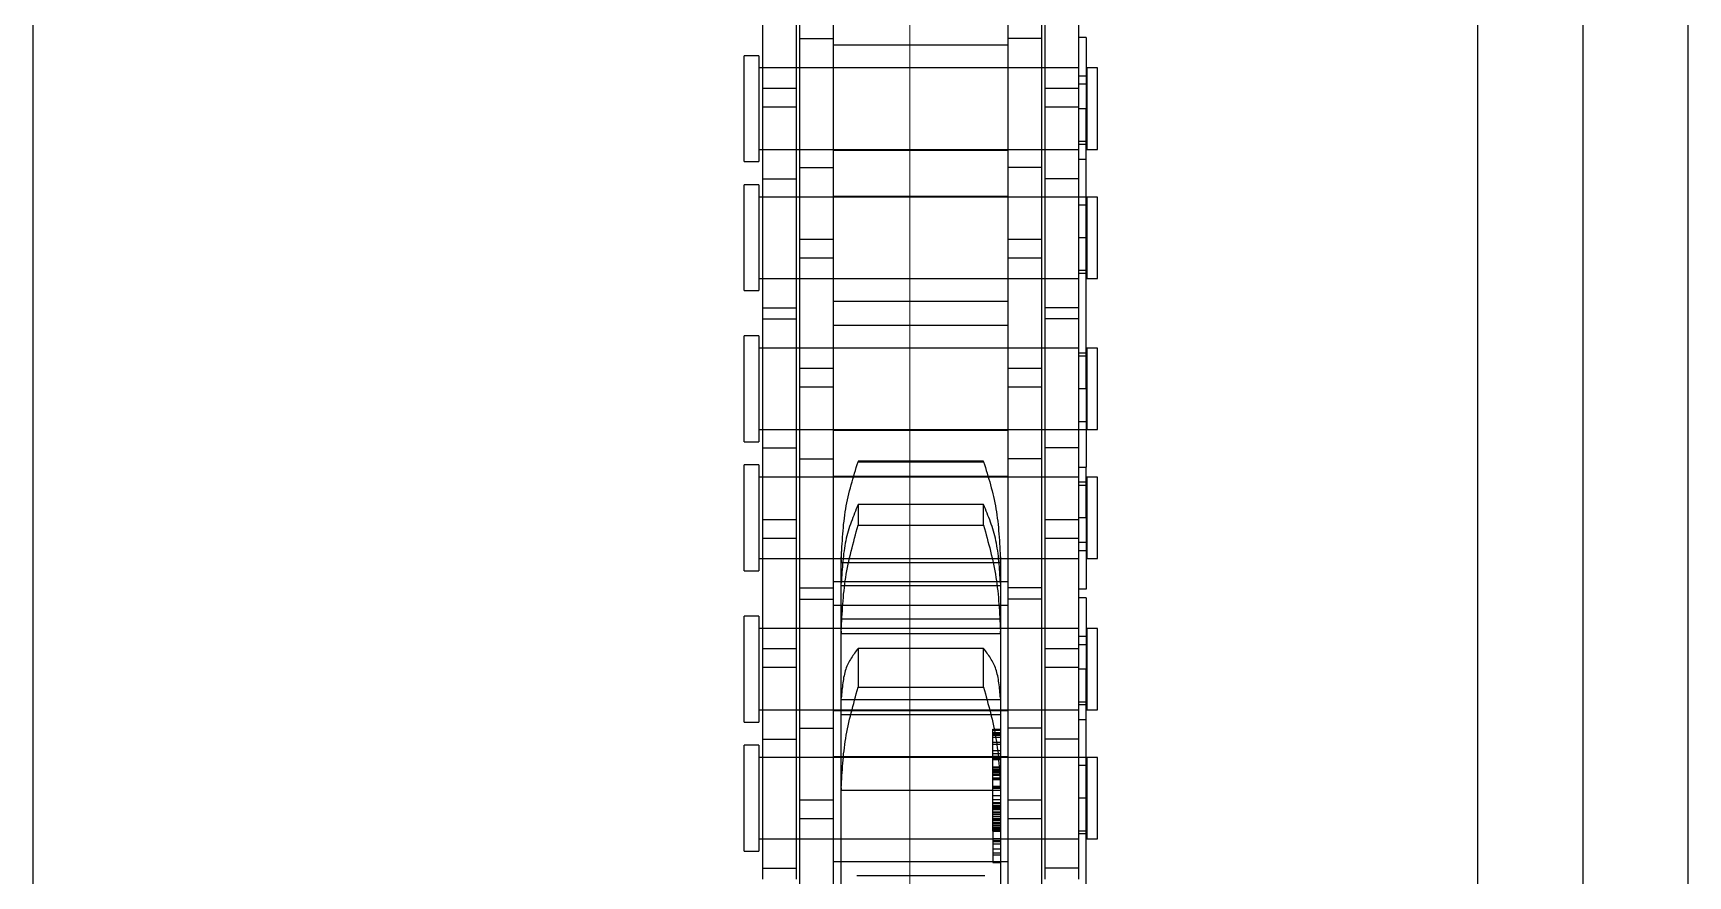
# Model space of a CAD drawing. Header units: metres. Extents: x 0 to 63075, y 0 to 44550.
# Drawn here: x 14529.8 to 14604.8, y 27896.5 to 27934.7 of the extents above; entities that cross this region are included whole.
import ezdxf

# ---------------------------------------------------------------- set-up
doc = ezdxf.new("R2010")
doc.units = ezdxf.units.M
doc.header["$LTSCALE"] = 75
for name, pattern in [('CENTER2', [28.575, 19.05, -3.175, 3.175, -3.175]), ('CENTERX2', [101.6, 63.5, -12.7, 12.7, -12.7]), ('HIDDEN2', [4.7625, 3.175, -1.5875])]:
    doc.linetypes.add(name, pattern=pattern)
for name, color, linetype in [('SC1', 7, 'CENTER2'), ('SDM', 7, 'Continuous'), ('SL4', 4, 'Continuous'), ('ST1', 7, 'HIDDEN2')]:
    doc.layers.add(name, color=color, linetype=linetype)

# ---------------------------------------------------------------- blocks, each defined once
blk = doc.blocks.new('A$Ca53c419a')
at = {"layer": 'SL4'}
for p, q in [((2339.738, 281.235), (3664.713, 281.235)), ((2339.738, 215.76), (3664.713, 215.76)), ((3664.713, 206.235), (2339.738, 206.235))]:
    blk.add_line(p, q, dxfattribs=at)
at = {"layer": 'ST1'}
for p, q in [((3467.829, 249), (3472.626, 249)), ((3467.829, 249), (3467.829, 248.342)), ((3472.626, 248.342), (3467.829, 248.342)), ((3468.382, 248.342), (3468.382, 233.843)), ((3472.072, 233.843), (3472.072, 248.342)), ((3472.626, 248.342), (3472.626, 249)), ((3473.677, 249), (3478.474, 249)), ((3473.677, 249), (3473.677, 248.342)), ((3478.474, 248.342), (3473.677, 248.342)), ((3474.23, 248.342), (3474.23, 233.843)), ((3477.92, 233.843), (3477.92, 248.342)), ((3478.474, 248.342), (3478.474, 249)), ((3480.529, 249), (3485.326, 249)), ((3480.529, 249), (3480.529, 248.342)), ((3485.326, 248.342), (3480.529, 248.342)), ((3481.082, 248.342), (3481.082, 233.843)), ((3484.772, 233.843), (3484.772, 248.342)), ((3485.326, 248.342), (3485.326, 249)), ((3486.377, 249), (3491.174, 249)), ((3486.377, 249), (3486.377, 248.342)), ((3491.174, 248.342), (3486.377, 248.342)), ((3486.93, 248.342), (3486.93, 233.843)), ((3490.62, 233.843), (3490.62, 248.342)), ((3491.174, 248.342), (3491.174, 249)), ((3493.229, 249), (3498.026, 249)), ((3493.229, 249), (3493.229, 248.342)), ((3498.026, 248.342), (3493.229, 248.342)), ((3493.782, 248.342), (3493.782, 233.843)), ((3497.472, 233.843), (3497.472, 248.342)), ((3498.026, 248.342), (3498.026, 249)), ((3499.077, 249), (3503.874, 249)), ((3499.077, 249), (3499.077, 248.342)), ((3503.874, 248.342), (3499.077, 248.342)), ((3499.63, 248.342), (3499.63, 233.843)), ((3503.32, 233.843), (3503.32, 248.342)), ((3503.874, 248.342), (3503.874, 249)), ((3466.55, 248.157), (3472.9, 248.157)), ((3467.052, 248.157), (3467.052, 246.637)), ((3468.382, 248.157), (3468.382, 246.637)), ((3472.072, 246.637), (3472.072, 248.157)), ((3472.9, 248.157), (3472.9, 246.637)), ((3472.9, 248.157), (3481.995, 248.157)), ((3474.23, 248.157), (3474.23, 246.637)), ((3476.147, 246.637), (3476.147, 248.157)), ((3477.007, 248.157), (3477.007, 246.637)), ((3477.92, 246.637), (3477.92, 248.157)), ((3481.082, 248.157), (3481.082, 246.637)), ((3481.995, 248.157), (3482.855, 248.157)), ((3481.995, 246.637), (3481.995, 248.157)), ((3482.855, 248.157), (3491.95, 248.157)), ((3482.855, 248.157), (3482.855, 246.637)), ((3484.772, 246.637), (3484.772, 248.157)), ((3486.102, 248.157), (3486.102, 246.637)), ((3486.93, 248.157), (3486.93, 246.637)), ((3490.62, 246.637), (3490.62, 248.157)), ((3491.95, 248.157), (3491.95, 246.637)), ((3491.95, 248.157), (3498.3, 248.157)), ((3492.452, 248.157), (3492.452, 246.637)), ((3493.782, 248.157), (3493.782, 246.637)), ((3497.472, 246.637), (3497.472, 248.157)), ((3498.3, 248.157), (3498.3, 246.637)), ((3498.3, 248.157), (3507.395, 248.157)), ((3499.63, 248.157), (3499.63, 246.637)), ((3501.547, 246.637), (3501.547, 248.157)), ((3502.407, 248.157), (3502.407, 246.637)), ((3503.32, 246.637), (3503.32, 248.157)), ((3460.2, 246.485), (3469.295, 246.485)), ((3466.55, 246.637), (3472.9, 246.637)), ((3468.382, 246.485), (3468.382, 244.965)), ((3469.295, 246.485), (3470.155, 246.485)), ((3469.295, 244.965), (3469.295, 246.485)), ((3470.155, 246.485), (3479.25, 246.485)), ((3470.155, 246.485), (3470.155, 244.965)), ((3472.072, 244.965), (3472.072, 246.485)), ((3472.9, 246.637), (3481.995, 246.637)), ((3473.402, 246.485), (3473.402, 244.965)), ((3474.23, 246.485), (3474.23, 244.965)), ((3477.92, 244.965), (3477.92, 246.485)), ((3479.25, 246.485), (3479.25, 244.965)), ((3479.25, 246.485), (3485.6, 246.485)), ((3479.752, 246.485), (3479.752, 244.965)), ((3481.082, 246.485), (3481.082, 244.965)), ((3481.995, 246.637), (3482.855, 246.637)), ((3482.855, 246.637), (3491.95, 246.637)), ((3484.772, 244.965), (3484.772, 246.485)), ((3485.6, 246.485), (3485.6, 244.965)), ((3485.6, 246.485), (3494.695, 246.485)), ((3486.93, 246.485), (3486.93, 244.965)), ((3488.847, 244.965), (3488.847, 246.485)), ((3489.707, 246.485), (3489.707, 244.965)), ((3490.62, 244.965), (3490.62, 246.485)), ((3491.95, 246.637), (3498.3, 246.637)), ((3493.782, 246.485), (3493.782, 244.965)), ((3494.695, 246.485), (3495.555, 246.485)), ((3494.695, 244.965), (3494.695, 246.485)), ((3495.555, 246.485), (3504.65, 246.485)), ((3495.555, 246.485), (3495.555, 244.965)), ((3497.472, 244.965), (3497.472, 246.485)), ((3498.3, 246.637), (3507.395, 246.637)), ((3498.802, 246.485), (3498.802, 244.965)), ((3499.63, 246.485), (3499.63, 244.965)), ((3503.32, 244.965), (3503.32, 246.485)), ((3504.65, 246.485), (3504.65, 244.965)), ((3504.65, 246.485), (3511, 246.485)), ((3460.2, 244.965), (3469.295, 244.965)), ((3466.029, 244.605), (3470.574, 244.605)), ((3467.335, 237.035), (3467.335, 244.965)), ((3468.382, 244.965), (3468.382, 237.035)), ((3469.295, 244.965), (3470.155, 244.965)), ((3470.155, 244.965), (3479.25, 244.965)), ((3470.574, 237.395), (3470.574, 244.605)), ((3470.574, 244.605), (3470.69, 244.605)), ((3470.69, 244.605), (3470.574, 244.605)), ((3470.69, 244.605), (3474.758, 244.605)), ((3472.072, 237.035), (3472.072, 244.965)), ((3472.115, 244.965), (3472.115, 237.035)), ((3474.011, 244.605), (3474.011, 237.395)), ((3474.187, 237.035), (3474.187, 244.965)), ((3474.23, 244.965), (3474.23, 237.035)), ((3474.68, 237.395), (3474.68, 244.605)), ((3474.758, 244.605), (3477.672, 244.605)), ((3477.672, 237.395), (3477.672, 244.605)), ((3477.672, 244.605), (3477.8, 244.605)), ((3477.8, 244.605), (3477.672, 244.605)), ((3477.8, 244.605), (3479.965, 244.605)), ((3477.92, 237.035), (3477.92, 244.965)), ((3478.358, 244.605), (3478.358, 237.395)), ((3478.967, 244.965), (3478.967, 237.035)), ((3479.25, 244.965), (3485.6, 244.965)), ((3479.856, 237.395), (3479.856, 244.605)), ((3479.965, 244.605), (3480.895, 244.605)), ((3480.035, 237.035), (3480.035, 244.965)), ((3480.895, 237.395), (3480.895, 244.605)), ((3480.895, 244.605), (3481.022, 244.605)), ((3481.022, 244.605), (3480.895, 244.605)), ((3481.022, 244.605), (3481.162, 244.605)), ((3481.082, 244.965), (3481.082, 237.035)), ((3481.659, 244.595), (3481.162, 244.605)), ((3484.772, 237.035), (3484.772, 244.965)), ((3484.815, 244.965), (3484.815, 237.035)), ((3485.6, 244.965), (3494.695, 244.965)), ((3486.887, 237.035), (3486.887, 244.965)), ((3486.93, 244.965), (3486.93, 237.035)), ((3490.62, 237.035), (3490.62, 244.965)), ((3491.667, 244.965), (3491.667, 237.035)), ((3492.735, 237.035), (3492.735, 244.965)), ((3493.782, 244.965), (3493.782, 237.035)), ((3494.695, 244.965), (3495.555, 244.965)), ((3495.555, 244.965), (3504.65, 244.965)), ((3497.472, 237.035), (3497.472, 244.965)), ((3497.515, 244.965), (3497.515, 237.035)), ((3499.587, 237.035), (3499.587, 244.965)), ((3499.63, 244.965), (3499.63, 237.035)), ((3503.32, 237.035), (3503.32, 244.965)), ((3504.367, 244.965), (3504.367, 237.035)), ((3504.65, 244.965), (3511, 244.965)), ((3466.703, 238.099), (3466.703, 243.901)), ((3475.251, 243.843), (3475.251, 238.157)), ((3477.014, 243.843), (3475.251, 243.843)), ((3477.014, 238.157), (3477.014, 243.843)), ((3482.595, 243.843), (3482.595, 238.157)), ((3483.533, 243.843), (3482.595, 243.843)), ((3483.533, 238.157), (3483.533, 243.843)), ((3485.471, 243.843), (3485.471, 238.157)), ((3485.495, 243.843), (3485.471, 243.843)), ((3485.495, 238.157), (3485.495, 243.843)), ((3475.251, 238.157), (3477.014, 238.157)), ((3482.595, 238.157), (3483.533, 238.157)), ((3485.471, 238.157), (3485.495, 238.157)), ((3460.2, 237.035), (3469.295, 237.035)), ((3470.574, 237.395), (3466.029, 237.395)), ((3468.156, 237.73), (3467.316, 237.73)), ((3467.316, 237.73), (3467.316, 237.395)), ((3467.651, 237.73), (3467.651, 237.395)), ((3467.754, 237.73), (3467.754, 237.395)), ((3467.924, 237.73), (3467.924, 237.395)), ((3468.308, 237.73), (3468.156, 237.73)), ((3468.156, 237.73), (3468.156, 237.395)), ((3468.259, 237.73), (3468.259, 237.395)), ((3468.723, 237.73), (3468.308, 237.73)), ((3468.308, 237.73), (3468.308, 237.395)), ((3468.382, 237.035), (3468.382, 235.515)), ((3468.4, 237.73), (3468.4, 237.395)), ((3468.723, 237.73), (3471.152, 237.73)), ((3468.723, 237.73), (3468.723, 237.395)), ((3468.782, 237.73), (3468.782, 237.395)), ((3468.782, 237.73), (3468.782, 237.395)), ((3468.833, 237.73), (3468.833, 237.395)), ((3468.846, 237.73), (3468.846, 237.395)), ((3468.847, 237.73), (3468.847, 237.395)), ((3468.904, 237.73), (3468.904, 237.395)), ((3468.981, 237.73), (3468.981, 237.395)), ((3468.989, 237.73), (3468.989, 237.395)), ((3469.02, 237.73), (3469.02, 237.395)), ((3469.094, 237.73), (3469.094, 237.395)), ((3469.097, 237.73), (3469.097, 237.395)), ((3469.105, 237.73), (3469.105, 237.395)), ((3469.118, 237.73), (3469.118, 237.395)), ((3469.211, 237.73), (3469.211, 237.395)), ((3469.231, 237.73), (3469.231, 237.395)), ((3469.239, 237.73), (3469.239, 237.395)), ((3469.295, 237.035), (3470.155, 237.035)), ((3469.295, 235.515), (3469.295, 237.035)), ((3469.307, 237.73), (3469.307, 237.395)), ((3469.4, 237.73), (3469.4, 237.395)), ((3469.484, 237.73), (3469.484, 237.395)), ((3469.564, 237.73), (3469.564, 237.395)), ((3469.613, 237.73), (3469.613, 237.395)), ((3469.716, 237.73), (3469.716, 237.395)), ((3469.749, 237.73), (3469.749, 237.395)), ((3469.751, 237.73), (3469.751, 237.395)), ((3469.784, 237.73), (3469.784, 237.395)), ((3469.823, 237.73), (3469.823, 237.395)), ((3469.857, 237.73), (3469.857, 237.395)), ((3469.861, 237.73), (3469.861, 237.395)), ((3469.886, 237.73), (3469.886, 237.395)), ((3469.89, 237.73), (3469.89, 237.395)), ((3469.978, 237.73), (3469.978, 237.395)), ((3469.992, 237.73), (3469.992, 237.395)), ((3470.008, 237.73), (3470.008, 237.395)), ((3470.027, 237.73), (3470.027, 237.395)), ((3470.035, 237.73), (3470.035, 237.395)), ((3470.155, 237.035), (3479.25, 237.035)), ((3470.155, 237.035), (3470.155, 235.515)), ((3470.169, 237.73), (3470.169, 237.395)), ((3470.328, 237.395), (3470.328, 237.73)), ((3470.69, 237.395), (3470.574, 237.395)), ((3470.663, 237.395), (3470.663, 237.73)), ((3474.758, 237.395), (3470.69, 237.395)), ((3470.711, 237.73), (3470.711, 237.395)), ((3470.772, 237.73), (3470.772, 237.395)), ((3471.072, 237.73), (3471.072, 237.395)), ((3471.113, 237.73), (3471.113, 237.395)), ((3471.134, 237.73), (3471.134, 237.395)), ((3471.152, 237.73), (3471.542, 237.73)), ((3471.152, 237.73), (3471.152, 237.395)), ((3471.262, 237.73), (3471.262, 237.395)), ((3471.308, 237.73), (3471.308, 237.395)), ((3471.388, 237.73), (3471.388, 237.395)), ((3471.442, 237.73), (3471.442, 237.395)), ((3471.497, 237.73), (3471.497, 237.395)), ((3471.514, 237.73), (3471.514, 237.395)), ((3471.535, 237.73), (3471.535, 237.395)), ((3471.542, 237.73), (3472.39, 237.73)), ((3471.542, 237.73), (3471.542, 237.395)), ((3471.615, 237.73), (3471.615, 237.395)), ((3471.638, 237.73), (3471.638, 237.395)), ((3471.973, 237.73), (3471.973, 237.395)), ((3472, 237.73), (3472, 237.395)), ((3472.046, 237.73), (3472.046, 237.395)), ((3472.072, 235.515), (3472.072, 237.035)), ((3472.084, 237.73), (3472.084, 237.395)), ((3472.132, 237.73), (3472.132, 237.395)), ((3472.253, 237.73), (3472.253, 237.395)), ((3472.39, 237.73), (3472.39, 237.395)), ((3472.39, 237.73), (3472.672, 237.73)), ((3472.672, 237.73), (3472.672, 237.395)), ((3472.672, 237.73), (3472.756, 237.73)), ((3472.756, 237.73), (3472.756, 237.395)), ((3472.756, 237.73), (3473.081, 237.73)), ((3472.99, 237.73), (3472.99, 237.395)), ((3473.081, 237.73), (3473.081, 237.395)), ((3473.081, 237.73), (3473.117, 237.73)), ((3473.117, 237.73), (3473.117, 237.395)), ((3473.117, 237.73), (3473.324, 237.73)), ((3473.159, 237.73), (3473.159, 237.395)), ((3473.197, 237.73), (3473.197, 237.395)), ((3473.314, 237.73), (3473.314, 237.395)), ((3473.324, 237.73), (3473.324, 237.395)), ((3473.324, 237.73), (3473.359, 237.73)), ((3473.344, 237.73), (3473.344, 237.395)), ((3473.359, 237.73), (3473.359, 237.395)), ((3473.402, 235.515), (3473.402, 237.035)), ((3474.23, 237.035), (3474.23, 235.515)), ((3477.672, 237.395), (3474.758, 237.395)), ((3477.8, 237.395), (3477.672, 237.395)), ((3477.672, 237.395), (3477.8, 237.395)), ((3479.965, 237.395), (3477.8, 237.395)), ((3477.92, 235.515), (3477.92, 237.035)), ((3479.25, 235.515), (3479.25, 237.035)), ((3479.25, 237.035), (3485.6, 237.035)), ((3479.752, 235.515), (3479.752, 237.035)), ((3480.895, 237.395), (3479.965, 237.395)), ((3481.022, 237.395), (3480.895, 237.395)), ((3480.895, 237.395), (3481.022, 237.395)), ((3481.162, 237.395), (3481.022, 237.395)), ((3481.082, 237.035), (3481.082, 235.515)), ((3484.772, 235.515), (3484.772, 237.035)), ((3485.6, 235.515), (3485.6, 237.035)), ((3485.6, 237.035), (3494.695, 237.035)), ((3486.93, 237.035), (3486.93, 235.515)), ((3488.847, 235.515), (3488.847, 237.035)), ((3489.707, 237.035), (3489.707, 235.515)), ((3490.62, 235.515), (3490.62, 237.035)), ((3493.782, 237.035), (3493.782, 235.515)), ((3494.695, 237.035), (3495.555, 237.035)), ((3494.695, 235.515), (3494.695, 237.035)), ((3495.555, 237.035), (3504.65, 237.035)), ((3495.555, 237.035), (3495.555, 235.515)), ((3497.472, 235.515), (3497.472, 237.035)), ((3498.802, 235.515), (3498.802, 237.035)), ((3499.63, 237.035), (3499.63, 235.515)), ((3503.32, 235.515), (3503.32, 237.035)), ((3504.65, 235.515), (3504.65, 237.035)), ((3504.65, 237.035), (3511, 237.035)), ((3460.2, 235.515), (3469.295, 235.515)), ((3469.295, 235.515), (3470.155, 235.515)), ((3470.155, 235.515), (3479.25, 235.515)), ((3479.25, 235.515), (3485.6, 235.515)), ((3485.6, 235.515), (3494.695, 235.515)), ((3494.695, 235.515), (3495.555, 235.515)), ((3495.555, 235.515), (3504.65, 235.515)), ((3504.65, 235.515), (3511, 235.515)), ((3466.55, 235.363), (3472.9, 235.363)), ((3467.052, 233.843), (3467.052, 235.363)), ((3468.382, 235.363), (3468.382, 233.843)), ((3472.072, 233.511), (3472.072, 235.363)), ((3472.9, 233.843), (3472.9, 235.363)), ((3472.9, 235.363), (3481.995, 235.363)), ((3474.23, 235.363), (3474.23, 233.843)), ((3476.147, 233.843), (3476.147, 235.363)), ((3477.007, 235.363), (3477.007, 233.843)), ((3477.92, 233.843), (3477.92, 235.363)), ((3481.082, 235.363), (3481.082, 233.843)), ((3481.995, 235.363), (3482.855, 235.363)), ((3481.995, 233.843), (3481.995, 235.363)), ((3482.855, 235.363), (3491.95, 235.363)), ((3482.855, 235.363), (3482.855, 233.843)), ((3484.772, 233.843), (3484.772, 235.363)), ((3486.102, 233.843), (3486.102, 235.363)), ((3486.93, 235.363), (3486.93, 233.511)), ((3490.62, 233.843), (3490.62, 235.363)), ((3491.95, 233.843), (3491.95, 235.363)), ((3491.95, 235.363), (3498.3, 235.363)), ((3492.452, 233.843), (3492.452, 235.363)), ((3493.782, 235.363), (3493.782, 233.843)), ((3497.472, 233.511), (3497.472, 235.363)), ((3498.3, 233.843), (3498.3, 235.363)), ((3498.3, 235.363), (3507.395, 235.363)), ((3499.63, 235.363), (3499.63, 233.843)), ((3501.547, 233.843), (3501.547, 235.363)), ((3502.407, 235.363), (3502.407, 233.843)), ((3503.32, 233.843), (3503.32, 235.363)), ((3463.375, 233.511), (3476.075, 233.511)), ((3466.55, 233.843), (3472.9, 233.843)), ((3472.072, 233.474), (3468.382, 233.474)), ((3468.382, 233.474), (3468.382, 233)), ((3468.608, 233.511), (3468.608, 233.843)), ((3468.751, 233.843), (3468.751, 233.474)), ((3470.227, 233.511), (3470.227, 233.843)), ((3471.703, 233.474), (3471.703, 233.843)), ((3472.072, 233), (3472.072, 233.474)), ((3472.9, 233.843), (3481.995, 233.843)), ((3473.779, 233.511), (3473.779, 233.843)), ((3477.92, 233.474), (3474.23, 233.474)), ((3474.23, 233.474), (3474.23, 233)), ((3474.456, 233.511), (3474.456, 233.843)), ((3474.599, 233.843), (3474.599, 233.474)), ((3476.075, 233.511), (3476.075, 233.843)), ((3479.306, 233.511), (3476.075, 233.511)), ((3477.182, 233.511), (3477.182, 233.843)), ((3477.551, 233.474), (3477.551, 233.843)), ((3477.92, 233), (3477.92, 233.474)), ((3479.306, 233.511), (3479.306, 233.843)), ((3479.696, 233.511), (3479.696, 233.843)), ((3482.927, 233.511), (3479.696, 233.511)), ((3484.772, 233.474), (3481.082, 233.474)), ((3481.082, 233.474), (3481.082, 233)), ((3481.451, 233.843), (3481.451, 233.474)), ((3481.82, 233.511), (3481.82, 233.843)), ((3481.995, 233.843), (3482.855, 233.843)), ((3482.855, 233.843), (3491.95, 233.843)), ((3482.927, 233.511), (3482.927, 233.843)), ((3482.927, 233.511), (3485.223, 233.511)), ((3484.403, 233.474), (3484.403, 233.843)), ((3484.546, 233.511), (3484.546, 233.843)), ((3484.772, 233), (3484.772, 233.474)), ((3485.223, 233.843), (3485.223, 233.511)), ((3488.775, 233.511), (3485.223, 233.511)), ((3490.62, 233.474), (3486.93, 233.474)), ((3486.93, 233.474), (3486.93, 233)), ((3487.299, 233.843), (3487.299, 233.474)), ((3488.775, 233.511), (3488.775, 233.843)), ((3488.775, 233.511), (3501.475, 233.511)), ((3490.251, 233.474), (3490.251, 233.843)), ((3490.394, 233.511), (3490.394, 233.843)), ((3490.62, 233), (3490.62, 233.474)), ((3491.95, 233.843), (3498.3, 233.843)), ((3497.472, 233.474), (3493.782, 233.474)), ((3493.782, 233.474), (3493.782, 233)), ((3494.008, 233.511), (3494.008, 233.843)), ((3494.151, 233.843), (3494.151, 233.474)), ((3495.627, 233.511), (3495.627, 233.843)), ((3497.103, 233.474), (3497.103, 233.843)), ((3497.472, 233), (3497.472, 233.474)), ((3498.3, 233.843), (3507.395, 233.843)), ((3499.179, 233.511), (3499.179, 233.843)), ((3503.32, 233.474), (3499.63, 233.474)), ((3499.63, 233.474), (3499.63, 233)), ((3499.856, 233.511), (3499.856, 233.843)), ((3499.999, 233.843), (3499.999, 233.474)), ((3501.475, 233.511), (3501.475, 233.843)), ((3504.706, 233.511), (3501.475, 233.511)), ((3502.582, 233.511), (3502.582, 233.843)), ((3502.951, 233.474), (3502.951, 233.843)), ((3503.32, 233), (3503.32, 233.474)), ((3504.706, 233.511), (3504.706, 233.843)), ((3468.382, 233), (3472.072, 233)), ((3474.23, 233), (3477.92, 233)), ((3481.082, 233), (3484.772, 233)), ((3486.93, 233), (3490.62, 233)), ((3493.782, 233), (3497.472, 233)), ((3499.63, 233), (3503.32, 233)), ((2339.738, 215.76), (3664.713, 215.76)), ((3664.713, 210.998), (2339.738, 210.998))]:
    blk.add_line(p, q, dxfattribs=at)
for points, knots in [([(3470.69, 244.605), (3471.433, 244.567), (3472.923, 244.492), (3474.474, 244.059), (3475.251, 243.843)], [0, 0, 0, 0, 0.499464, 1, 1, 1, 1]), ([(3477.014, 243.843), (3476.728, 244.059), (3476.155, 244.492), (3475.224, 244.567), (3474.758, 244.605)], [0, 0, 0, 0, 0.500513, 1, 1, 1, 1]), ([(3477.8, 244.605), (3478.615, 244.567), (3480.248, 244.492), (3481.812, 244.06), (3482.595, 243.843)], [0, 0, 0, 0, 0.499124, 1, 1, 1, 1]), ([(3483.533, 243.843), (3483.011, 244.059), (3481.969, 244.492), (3480.632, 244.567), (3479.965, 244.605)], [0, 0, 0, 0, 0.500534, 1, 1, 1, 1]), ([(3481.022, 244.605), (3481.81, 244.567), (3483.39, 244.492), (3484.777, 244.06), (3485.471, 243.843)], [0, 0, 0, 0, 0.499098, 1, 1, 1, 1]), ([(3475.251, 238.157), (3474.474, 237.941), (3472.923, 237.508), (3471.433, 237.433), (3470.69, 237.395)], [0, 0, 0, 0, 0.500529, 1, 1, 1, 1]), ([(3474.758, 237.395), (3475.224, 237.433), (3476.155, 237.508), (3476.728, 237.941), (3477.014, 238.157)], [0, 0, 0, 0, 0.49948, 1, 1, 1, 1]), ([(3482.595, 238.157), (3481.813, 237.941), (3480.249, 237.508), (3478.616, 237.433), (3477.8, 237.395)], [0, 0, 0, 0, 0.500152, 1, 1, 1, 1]), ([(3479.965, 237.395), (3480.632, 237.433), (3481.969, 237.508), (3483.011, 237.941), (3483.533, 238.157)], [0, 0, 0, 0, 0.499459, 1, 1, 1, 1]), ([(3485.471, 238.157), (3484.778, 237.941), (3483.391, 237.508), (3481.811, 237.433), (3481.022, 237.395)], [0, 0, 0, 0, 0.500133, 1, 1, 1, 1])]:
    blk.add_open_spline(points, degree=3, knots=knots, dxfattribs=at)

msp = doc.modelspace()

# ---------------------------------------------------------------- linework, layer by layer
at = {"layer": 'SC1', "color": 7, "linetype": 'CENTERX2', "lineweight": 9}
msp.add_line((14569.521, 27471.353), (14569.521, 41727.525), dxfattribs=at)

# ---------------------------------------------------------------- block references
at = {"layer": 'SDM', "rotation": 90}
msp.add_blockref('A$Ca53c419a', (14811.027, 24429.769), dxfattribs=at)

doc.saveas('drawing.dxf')
